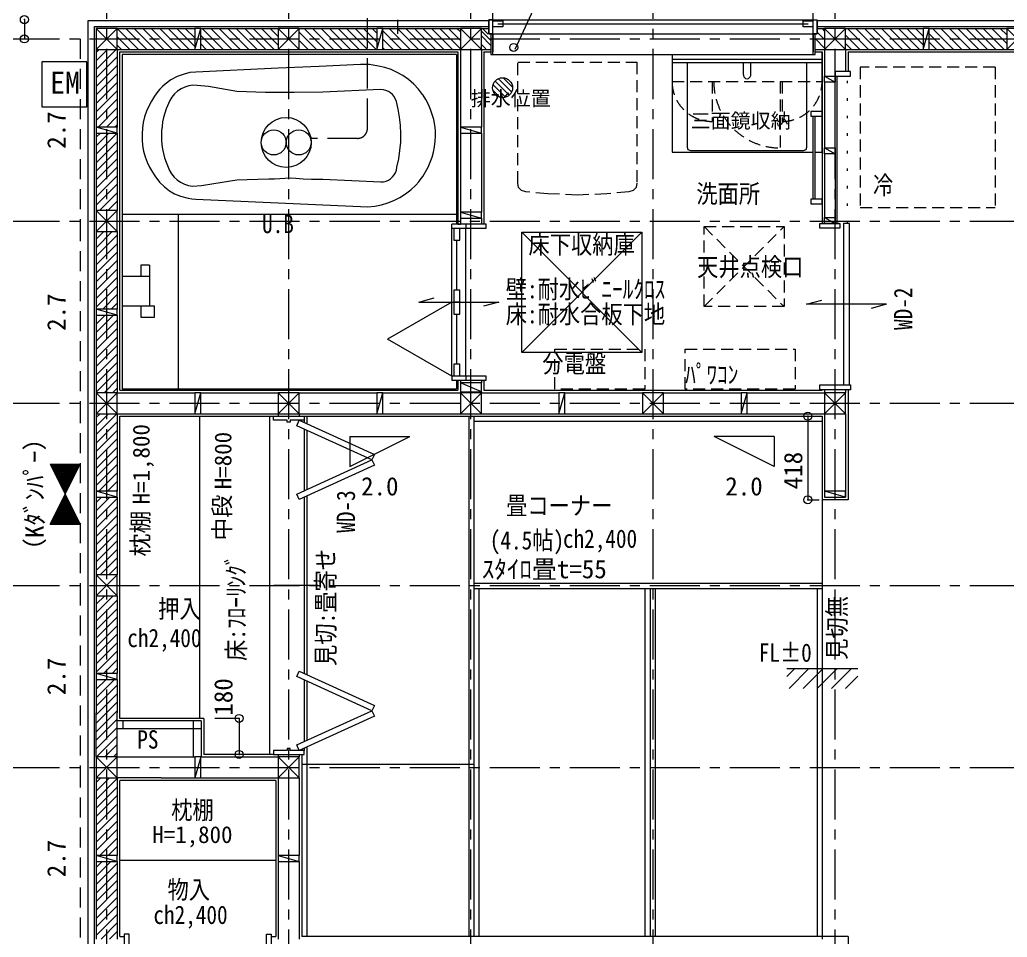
# Model space of a CAD drawing. Units: millimetres at full size, sheet at 1:50. Extents: x -16792 to 54909, y -26252 to 25759.
# Drawn here: x -5591 to -656, y -940 to 3645 of the extents above; entities that cross this region are included whole.
import ezdxf
from ezdxf.enums import TextEntityAlignment as Align

# ---------------------------------------------------------------- set-up
doc = ezdxf.new("R2010")
doc.units = ezdxf.units.MM
doc.header["$LTSCALE"] = 50
doc.header["$PDMODE"] = 32
doc.header["$PDSIZE"] = 40
for name, pattern in [('CHAIN1', [8, 5, -1, 1, -1]), ('DASHED1', [1.8, 1.2, -0.6]), ('DASHED2', [3, 2, -1]), ('DASHED3', [4, 3, -1]), ('DOTTED', [1.75, 0.25, -1.5])]:
    doc.linetypes.add(name, pattern=pattern)
for name, color, linetype, lineweight in [('3-1_通り芯・通り番号', 7, 'Continuous', 13), ('3-2_柱(黄)', 4, 'Continuous', 5), ('3-3_仕上線(黄)', 3, 'Continuous', 20), ('3-4_下地・間柱(水色)', 4, 'Continuous', 5), ('3-5_サッシ・室内建具', 7, 'Continuous', 13), ('3-6_住宅設備・造作', 4, 'Continuous', 5), ('3-7_家具点線', 4, 'DASHED1', 5), ('3-8_ハッチング', 1, 'Continuous', 9), ('3-9_建築設備', 5, 'Continuous', 13), ('3-A_文字', 7, 'Continuous', 13), ('3-F_寸法・方位', 7, 'Continuous', 13), ('C-0', 6, 'Continuous', 13)]:
    doc.layers.add(name, color=color, linetype=linetype, lineweight=lineweight)
doc.styles.add('ＭＳ ゴシック', font='')
doc.styles.get('ＭＳ ゴシック').set_extended_font_data('MS Gothic')

msp = doc.modelspace()

# ---------------------------------------------------------------- linework, layer by layer
at = {"layer": '3-1_通り芯・通り番号', "color": 1, "linetype": 'CHAIN1', "lineweight": 9}
for p, q in [((-5156.26, -5551.2), (-5156.26, 6242.32)), ((-4246.26, -5551.2), (-4246.26, 6242.32)), ((-3336.26, -5551.2), (-3336.26, 6242.32)), ((-2426.26, -5551.2), (-2426.26, 6242.32)), ((-1516.26, -5551.2), (-1516.26, 6242.32)), ((-7242.18, 3548.8), (4082.32, 3548.8)), ((-7242.18, 2638.8), (4082.32, 2638.8)), ((-7242.18, 1728.8), (4082.32, 1728.8)), ((-7242.18, 818.8), (4082.32, 818.8)), ((-7242.18, -91.2), (4082.32, -91.2))]:
    msp.add_line(p, q, dxfattribs=at)
at = {"layer": '3-2_柱(黄)'}
for p, q in [((-5208.76, 3601.3), (-5103.76, 3496.3)), ((-5103.76, 3601.3), (-5208.76, 3496.3)), ((-4298.76, 3601.3), (-4193.76, 3496.3)), ((-4193.76, 3601.3), (-4298.76, 3496.3)), ((-3388.76, 3601.3), (-3283.76, 3496.3)), ((-3283.76, 3601.3), (-3388.76, 3496.3)), ((-1568.76, 3601.3), (-1463.76, 3496.3)), ((-1463.76, 3601.3), (-1568.76, 3496.3)), ((-658.76, 3601.3), (-553.76, 3496.3)), ((-553.76, 3601.3), (-658.76, 3496.3)), ((-5208.76, 2586.3), (-5103.76, 2691.3)), ((-5208.76, 2691.3), (-5103.76, 2586.3)), ((-3283.76, 1786.3), (-3388.76, 1831.3)), ((-5208.76, 1781.3), (-5103.76, 1676.3)), ((-5103.76, 1781.3), (-5208.76, 1676.3)), ((-4298.76, 1781.3), (-4193.76, 1676.3)), ((-4193.76, 1781.3), (-4298.76, 1676.3)), ((-3388.76, 1781.3), (-3283.76, 1676.3)), ((-3283.76, 1781.3), (-3388.76, 1676.3)), ((-2478.76, 1781.3), (-2373.76, 1676.3)), ((-2373.76, 1781.3), (-2478.76, 1676.3)), ((-1568.76, 1781.3), (-1463.76, 1676.3)), ((-1463.76, 1781.3), (-1568.76, 1676.3)), ((-5208.76, 766.3), (-5103.76, 871.3)), ((-5208.76, 871.3), (-5103.76, 766.3)), ((-5208.76, -38.7), (-5103.76, -143.7)), ((-5103.76, -38.7), (-5208.76, -143.7)), ((-4298.76, -38.7), (-4193.76, -143.7)), ((-4193.76, -38.7), (-4298.76, -143.7))]:
    msp.add_line(p, q, dxfattribs=at)
at = {"layer": '3-2_柱(黄)', "color": 3, "lineweight": 20}
for points in [[(-5208.76, 3601.3), (-5208.76, 3496.3), (-5103.76, 3496.3), (-5103.76, 3601.3)], [(-4298.76, 3601.3), (-4298.76, 3496.3), (-4193.76, 3496.3), (-4193.76, 3601.3)], [(-3388.76, 3601.3), (-3388.76, 3496.3), (-3283.76, 3496.3), (-3283.76, 3601.3)], [(-1568.76, 3601.3), (-1568.76, 3496.3), (-1463.76, 3496.3), (-1463.76, 3601.3)], [(-658.76, 3601.3), (-658.76, 3496.3), (-553.76, 3496.3), (-553.76, 3601.3)], [(-5208.76, 2586.3), (-5103.76, 2586.3), (-5103.76, 2691.3), (-5208.76, 2691.3)], [(-5208.76, 1781.3), (-5208.76, 1676.3), (-5103.76, 1676.3), (-5103.76, 1781.3)], [(-4298.76, 1781.3), (-4298.76, 1676.3), (-4193.76, 1676.3), (-4193.76, 1781.3)], [(-3388.76, 1781.3), (-3388.76, 1676.3), (-3283.76, 1676.3), (-3283.76, 1781.3)], [(-2478.76, 1781.3), (-2478.76, 1676.3), (-2373.76, 1676.3), (-2373.76, 1781.3)], [(-1568.76, 1781.3), (-1568.76, 1676.3), (-1463.76, 1676.3), (-1463.76, 1781.3)], [(-5208.76, 766.3), (-5103.76, 766.3), (-5103.76, 871.3), (-5208.76, 871.3)], [(-5208.76, -38.7), (-5208.76, -143.7), (-5103.76, -143.7), (-5103.76, -38.7)], [(-4298.76, -38.7), (-4298.76, -143.7), (-4193.76, -143.7), (-4193.76, -38.7)]]:
    msp.add_lwpolyline(points, close=True, dxfattribs=at)
at = {"layer": '3-3_仕上線(黄)'}
for p, q in [((-5248.76, 3641.3), (-4246.26, 3641.3)), ((-5248.76, 2638.8), (-5248.76, 3641.3)), ((-4246.26, 3641.3), (-3246.26, 3641.3)), ((-1606.26, 3641.3), (-1516.26, 3641.3)), ((-1516.26, 3641.3), (-606.26, 3641.3)), ((-5091.26, 3483.8), (-4246.26, 3483.8)), ((-5091.26, 2638.8), (-5091.26, 3483.8)), ((-4246.26, 3483.8), (-3401.26, 3483.8)), ((-3401.26, 3483.8), (-3401.26, 2623.8)), ((-3271.26, 3483.8), (-3271.26, 2623.8)), ((-3271.26, 3483.8), (-3236.26, 3483.8)), ((-1616.26, 3483.8), (-1581.26, 3483.8)), ((-1581.26, 3483.8), (-1581.26, 2627.3)), ((-1451.26, 3483.8), (-1451.26, 3386.9)), ((-1451.26, 3483.8), (-606.26, 3483.8)), ((-5248.76, 1728.8), (-5248.76, 2638.8)), ((-5091.26, 1793.8), (-5091.26, 2638.8)), ((-3401.26, 1843.8), (-3401.26, 1793.8)), ((-3271.26, 1843.8), (-3271.26, 1793.8)), ((-5091.26, 1793.8), (-4246.26, 1793.8)), ((-4246.26, 1793.8), (-3401.26, 1793.8)), ((-1581.26, 1819.9), (-1581.26, 1819.8)), ((-1581.26, 1795.8), (-1581.26, 1793.8)), ((-1451.26, 1795.8), (-1451.26, 1728.8)), ((-5248.76, 818.8), (-5248.76, 1728.8)), ((-1451.26, 1728.8), (-1451.26, 1246.3)), ((-5091.26, 1663.8), (-4323.26, 1663.8)), ((-5091.26, 818.8), (-5091.26, 1663.8)), ((-1451.26, 1246.3), (-1581.26, 1246.3)), ((-5248.76, 181.8), (-5248.76, 818.8)), ((-5091.26, 153.8), (-5091.26, 818.8)), ((-5248.76, -91.2), (-5248.76, 181.8)), ((-4671.26, 153.8), (-5091.26, 153.8)), ((-4671.26, 153.8), (-4671.26, -26.2)), ((-4323.26, -26.2), (-4671.26, -26.2)), ((-5248.76, -1001.2), (-5248.76, -91.2)), ((-5091.26, -936.2), (-5091.26, -156.2)), ((-4311.26, -156.2), (-4311.26, -936.2)), ((-5091.26, -936.2), (-5068.26, -936.2)), ((-4334.26, -936.2), (-4311.26, -936.2)), ((-3336.26, -936.2), (-4181.26, -936.2)), ((-2426.26, -936.2), (-3336.26, -936.2)), ((-1451.26, -936.2), (-2426.26, -936.2)), ((-1451.26, -936.2), (-1451.26, -1066.2))]:
    msp.add_line(p, q, dxfattribs=at)
for points in [[(-3271.26, 1793.8), (-2426.26, 1793.8), (-1581.26, 1793.8)], [(-4169.26, 1663.8), (-1581.26, 1663.8), (-1581.26, 1246.3)], [(-4181.26, -26.2), (-4181.26, -91.2), (-4181.26, -936.2)], [(-4311.26, -156.2), (-4883.26, -156.2), (-5091.26, -156.2)]]:
    msp.add_lwpolyline(points, dxfattribs=at)
at = {"layer": '3-4_下地・間柱(水色)'}
for p, q in [((-5217.76, 2638.8), (-5217.76, 3610.3)), ((-5217.76, 3610.3), (-4246.26, 3610.3)), ((-4246.26, 3610.3), (-3246.26, 3610.3)), ((-1606.26, 3610.3), (-1516.26, 3610.3)), ((-1516.26, 3610.3), (-606.26, 3610.3)), ((-5103.76, 3601.3), (-4716.26, 3601.3)), ((-4716.26, 3496.3), (-4686.26, 3601.3)), ((-4686.26, 3601.3), (-4716.26, 3601.3)), ((-4716.26, 3601.3), (-4716.26, 3496.3)), ((-4686.26, 3496.3), (-4686.26, 3601.3)), ((-4686.26, 3601.3), (-4298.76, 3601.3)), ((-4193.76, 3601.3), (-3806.26, 3601.3)), ((-3806.26, 3496.3), (-3776.26, 3601.3)), ((-3776.26, 3601.3), (-3806.26, 3601.3)), ((-3806.26, 3601.3), (-3806.26, 3496.3)), ((-3776.26, 3601.3), (-3388.76, 3601.3)), ((-3776.26, 3496.3), (-3776.26, 3601.3)), ((-3283.76, 3601.3), (-3246.26, 3601.3)), ((-1606.26, 3601.3), (-1568.76, 3601.3)), ((-1463.76, 3601.3), (-1076.26, 3601.3)), ((-1076.26, 3496.3), (-1046.26, 3601.3)), ((-1046.26, 3601.3), (-1076.26, 3601.3)), ((-1076.26, 3601.3), (-1076.26, 3496.3)), ((-1046.26, 3496.3), (-1046.26, 3601.3)), ((-1046.26, 3601.3), (-658.76, 3601.3)), ((-5103.76, 3496.3), (-5103.76, 3108.8)), ((-5103.76, 3496.3), (-4716.26, 3496.3)), ((-4716.26, 3496.3), (-4686.26, 3496.3)), ((-4686.26, 3496.3), (-4298.76, 3496.3)), ((-4193.76, 3496.3), (-3806.26, 3496.3)), ((-3806.26, 3496.3), (-3776.26, 3496.3)), ((-3776.26, 3496.3), (-3388.76, 3496.3)), ((-3388.76, 3496.3), (-3388.76, 3108.8)), ((-3283.76, 3496.3), (-3261.26, 3496.3)), ((-3283.76, 3496.3), (-3283.76, 3108.8)), ((-1591.26, 3496.3), (-1568.76, 3496.3)), ((-1568.76, 3496.3), (-1568.76, 3362.8)), ((-1463.76, 3496.3), (-1076.26, 3496.3)), ((-1463.76, 3496.3), (-1463.76, 3386.9)), ((-1076.26, 3496.3), (-1046.26, 3496.3)), ((-1046.26, 3496.3), (-658.76, 3496.3)), ((-3162.71, 3257.38), (-3225.61, 3320.28)), ((-3144.72, 3267.68), (-3215.32, 3338.27)), ((-3132.67, 3283.91), (-3199.09, 3350.33)), ((-3128.08, 3307.6), (-3175.39, 3354.92)), ((-1568.76, 3332.8), (-1568.76, 3005.55)), ((-3190.08, 3256.46), (-3226.53, 3292.92)), ((-5103.76, 3078.8), (-5208.76, 3108.8)), ((-5103.76, 3108.8), (-5208.76, 3108.8)), ((-5208.76, 3078.8), (-5208.76, 2691.3)), ((-5208.76, 3078.8), (-5103.76, 3078.8)), ((-5103.76, 3078.8), (-5103.76, 3108.8)), ((-5103.76, 3078.8), (-5103.76, 2691.3)), ((-3388.76, 3108.8), (-3283.76, 3078.8)), ((-3388.76, 3108.8), (-3388.76, 3078.8)), ((-3283.76, 3108.8), (-3388.76, 3108.8)), ((-3388.76, 3078.8), (-3283.76, 3078.8)), ((-3388.76, 3078.8), (-3388.76, 2683.8)), ((-3283.76, 3078.8), (-3283.76, 3108.8)), ((-3283.76, 3078.8), (-3283.76, 2683.8)), ((-1568.76, 2975.55), (-1568.76, 2657.3)), ((-3388.76, 2683.8), (-3283.76, 2653.8)), ((-3388.76, 2683.8), (-3388.76, 2653.8)), ((-3283.76, 2683.8), (-3388.76, 2683.8)), ((-3283.76, 2653.8), (-3283.76, 2683.8)), ((-5217.76, 1728.8), (-5217.76, 2638.8)), ((-3388.76, 2653.8), (-3283.76, 2653.8)), ((-3388.76, 2653.8), (-3388.76, 2623.8)), ((-3283.76, 2653.8), (-3283.76, 2623.8)), ((-5208.76, 2586.3), (-5208.76, 2198.8)), ((-5103.76, 2586.3), (-5103.76, 2198.8)), ((-5103.76, 2168.8), (-5208.76, 2198.8)), ((-5208.76, 2198.8), (-5208.76, 2168.8)), ((-5103.76, 2198.8), (-5208.76, 2198.8)), ((-5103.76, 2168.8), (-5103.76, 2198.8)), ((-5208.76, 2168.8), (-5103.76, 2168.8)), ((-5208.76, 2168.8), (-5208.76, 1781.3)), ((-5103.76, 2168.8), (-5103.76, 1781.3)), ((-3388.76, 1843.8), (-3388.76, 1831.3)), ((-3388.76, 1831.3), (-3388.76, 1786.3)), ((-3283.76, 1831.3), (-3388.76, 1831.3)), ((-3283.76, 1843.8), (-3283.76, 1831.3)), ((-3283.76, 1786.3), (-3283.76, 1831.3)), ((-5103.76, 1781.3), (-4716.26, 1781.3)), ((-4716.26, 1676.3), (-4686.26, 1781.3)), ((-4686.26, 1781.3), (-4716.26, 1781.3)), ((-4716.26, 1781.3), (-4716.26, 1676.3)), ((-4686.26, 1676.3), (-4686.26, 1781.3)), ((-4686.26, 1781.3), (-4298.76, 1781.3)), ((-4193.76, 1781.3), (-3806.26, 1781.3)), ((-3806.26, 1676.3), (-3776.26, 1781.3)), ((-3776.26, 1781.3), (-3806.26, 1781.3)), ((-3806.26, 1781.3), (-3806.26, 1676.3)), ((-3776.26, 1676.3), (-3776.26, 1781.3)), ((-3776.26, 1781.3), (-3388.76, 1781.3)), ((-3388.76, 1786.3), (-3283.76, 1786.3)), ((-3388.76, 1786.3), (-3388.76, 1781.3)), ((-3283.76, 1786.3), (-3283.76, 1781.3)), ((-3283.76, 1781.3), (-2896.26, 1781.3)), ((-2896.26, 1676.3), (-2866.26, 1781.3)), ((-2866.26, 1781.3), (-2896.26, 1781.3)), ((-2896.26, 1781.3), (-2896.26, 1676.3)), ((-2866.26, 1676.3), (-2866.26, 1781.3)), ((-2866.26, 1781.3), (-2478.76, 1781.3)), ((-2373.76, 1781.3), (-1986.26, 1781.3)), ((-1986.26, 1676.3), (-1956.26, 1781.3)), ((-1956.26, 1781.3), (-1986.26, 1781.3)), ((-1986.26, 1781.3), (-1986.26, 1676.3)), ((-1956.26, 1781.3), (-1568.76, 1781.3)), ((-1956.26, 1676.3), (-1956.26, 1781.3)), ((-1568.76, 1819.9), (-1568.76, 1819.8)), ((-1568.76, 1795.8), (-1568.76, 1781.3)), ((-1463.76, 1795.8), (-1463.76, 1781.3)), ((-5217.76, 818.8), (-5217.76, 1728.8)), ((-5208.76, 1676.3), (-5208.76, 1288.8)), ((-5103.76, 1676.3), (-5103.76, 1288.8)), ((-5103.76, 1676.3), (-4716.26, 1676.3)), ((-4716.26, 1676.3), (-4686.26, 1676.3)), ((-4691.26, 153.8), (-4691.26, 1663.8)), ((-4686.26, 1676.3), (-4298.76, 1676.3)), ((-4341.26, -26.2), (-4341.26, 1663.8)), ((-4298.76, 1676.3), (-4298.76, 1663.8)), ((-4298.76, 1643.8), (-4298.76, 1643.7)), ((-4193.76, 1676.3), (-4193.76, 1663.8)), ((-4193.76, 1676.3), (-3806.26, 1676.3)), ((-4169.26, 1643.8), (-4169.26, 1632.66)), ((-3806.26, 1676.3), (-3776.26, 1676.3)), ((-3776.26, 1676.3), (-3388.76, 1676.3)), ((-3321.26, 1663.8), (-3321.26, -936.2)), ((-3283.76, 1676.3), (-2896.26, 1676.3)), ((-2896.26, 1676.3), (-2866.26, 1676.3)), ((-2866.26, 1676.3), (-2478.76, 1676.3)), ((-2373.76, 1676.3), (-1986.26, 1676.3)), ((-1986.26, 1676.3), (-1956.26, 1676.3)), ((-1956.26, 1676.3), (-1568.76, 1676.3)), ((-1568.76, 1676.3), (-1568.76, 1258.8)), ((-1463.76, 1676.3), (-1463.76, 1258.8)), ((-4169.26, 1599.7), (-4169.26, 1291.73)), ((-5103.76, 1258.8), (-5208.76, 1288.8)), ((-5208.76, 1288.8), (-5208.76, 1258.8)), ((-5103.76, 1288.8), (-5208.76, 1288.8)), ((-5103.76, 1258.8), (-5103.76, 1288.8)), ((-1463.76, 1288.8), (-1568.76, 1288.8)), ((-1463.76, 1258.8), (-1463.76, 1288.8)), ((-5208.76, 1258.8), (-5208.76, 871.3)), ((-5208.76, 1258.8), (-5103.76, 1258.8)), ((-5103.76, 1258.8), (-5103.76, 871.3)), ((-4169.26, 1258.78), (-4169.26, 378.83)), ((-1581.26, 1246.3), (-1581.26, -948.7)), ((-1568.76, 1258.8), (-1463.76, 1258.8)), ((-5217.76, 181.8), (-5217.76, 818.8)), ((-3321.26, 803.8), (-1581.26, 803.8)), ((-2441.26, 803.8), (-2441.26, -936.2)), ((-5208.76, 766.3), (-5208.76, 378.8)), ((-5103.76, 766.3), (-5103.76, 378.8)), ((-5103.76, 348.8), (-5208.76, 378.8)), ((-5208.76, 378.8), (-5208.76, 348.8)), ((-5103.76, 378.8), (-5208.76, 378.8)), ((-5208.76, 348.8), (-5103.76, 348.8)), ((-5208.76, 348.8), (-5208.76, 181.8)), ((-5103.76, 348.8), (-5103.76, 378.8)), ((-5103.76, 348.8), (-5103.76, 199.8)), ((-4169.26, 345.87), (-4169.26, 37.9)), ((-5217.76, -91.2), (-5217.76, 181.8)), ((-5208.76, -38.7), (-5208.76, 181.8)), ((-5103.76, -38.7), (-5103.76, 163.8)), ((-4683.76, 141.75), (-5103.76, 141.75)), ((-4683.76, 101.75), (-5103.76, 101.75)), ((-5073.76, 101.75), (-5073.76, 141.75)), ((-4723.76, 141.75), (-4723.76, -38.7)), ((-4683.76, 141.75), (-4683.76, -38.7)), ((-4169.26, 4.94), (-4169.26, -6.2)), ((-5103.76, -38.7), (-4716.26, -38.7)), ((-4686.26, -38.7), (-4716.26, -143.7)), ((-4716.26, -38.7), (-4716.26, -143.7)), ((-4686.26, -38.7), (-4716.26, -38.7)), ((-4298.76, -26.2), (-4298.76, -38.7)), ((-4193.76, -26.2), (-4193.76, -38.7)), ((-5217.76, -1001.2), (-5217.76, -91.2)), ((-3321.26, -76.2), (-4181.26, -76.2)), ((-5208.76, -143.7), (-5208.76, -531.2)), ((-4883.26, -143.7), (-5103.76, -143.7)), ((-5103.76, -143.7), (-5103.76, -531.2)), ((-4883.26, -143.7), (-4716.26, -143.7)), ((-4716.26, -143.7), (-4686.26, -143.7)), ((-4686.26, -143.7), (-4298.76, -143.7)), ((-4298.76, -143.7), (-4298.76, -531.2)), ((-4193.76, -143.7), (-4193.76, -531.2)), ((-5103.76, -561.2), (-5208.76, -531.2)), ((-5208.76, -531.2), (-5208.76, -561.2)), ((-5103.76, -531.2), (-5208.76, -531.2)), ((-5103.76, -561.2), (-5103.76, -531.2)), ((-4298.76, -531.2), (-4193.76, -561.2)), ((-4298.76, -531.2), (-4298.76, -561.2)), ((-4193.76, -531.2), (-4298.76, -531.2)), ((-4193.76, -561.2), (-4193.76, -531.2)), ((-5208.76, -561.2), (-5103.76, -561.2)), ((-5208.76, -561.2), (-5208.76, -948.7)), ((-5103.76, -561.2), (-5103.76, -948.7)), ((-4311.26, -556.2), (-5091.26, -556.2)), ((-4298.76, -561.2), (-4193.76, -561.2)), ((-4298.76, -561.2), (-4298.76, -948.7)), ((-4193.76, -561.2), (-4193.76, -948.7))]:
    msp.add_line(p, q, dxfattribs=at)
at = {"layer": '3-4_下地・間柱(水色)', "color": 1, "lineweight": 9}
for p, q in [((-4156.26, 1663.8), (-4156.26, 1626.75)), ((-3346.26, 1663.8), (-3346.26, -936.2)), ((-3321.26, 1638.8), (-1581.26, 1638.8)), ((-4156.26, 1593.79), (-4156.26, 1297.65)), ((-4156.26, 1264.69), (-4156.26, 372.91)), ((-3321.26, 828.8), (-1581.26, 828.8)), ((-3296.26, 803.8), (-3296.26, -936.2)), ((-2466.26, 803.8), (-2466.26, -936.2)), ((-2416.26, 803.8), (-2416.26, -936.2)), ((-1606.26, 803.8), (-1606.26, -936.2)), ((-4156.26, 339.96), (-4156.26, 43.81)), ((-4156.26, 10.86), (-4156.26, -936.2))]:
    msp.add_line(p, q, dxfattribs=at)
at = {"layer": '3-4_下地・間柱(水色)'}
for points in [[(-5208.76, 3496.3), (-5208.76, 3108.8), (-5208.76, 3078.8)], [(-1463.76, 1258.8), (-1568.76, 1288.8), (-1568.76, 1258.8)], [(-4686.26, -143.7), (-4686.26, -38.7), (-4298.76, -38.7)]]:
    msp.add_lwpolyline(points, dxfattribs=at)
msp.add_circle((-3178.01, 3304.98), 50, dxfattribs=at)
at = {"layer": '3-5_サッシ・室内建具', "linetype": 'DASHED1'}
msp.add_line((-1626.26, 3639.3), (-1626.26, 3894.3), dxfattribs=at)
at = {"layer": '3-5_サッシ・室内建具'}
for p, q in [((-3226.26, 3644.3), (-3246.26, 3644.3)), ((-3246.26, 3574.3), (-3246.26, 3644.3)), ((-3246.26, 3644.3), (-1626.26, 3644.3)), ((-3246.26, 3641.3), (-3246.26, 3632.3)), ((-3226.26, 3471.8), (-3226.26, 3644.3)), ((-3201.26, 3624.3), (-1651.26, 3624.3)), ((-1676.26, 3639.3), (-1626.26, 3639.3)), ((-1626.26, 3644.3), (-1606.26, 3644.3)), ((-1626.26, 3471.8), (-1626.26, 3644.3)), ((-1606.26, 3574.3), (-1606.26, 3644.3)), ((-1606.26, 3641.3), (-1606.26, 3632.3)), ((-1606.26, 3641.3), (-1606.26, 3574.3)), ((-3226.26, 3574.3), (-3246.26, 3574.3)), ((-3246.26, 3574.3), (-1626.26, 3574.3)), ((-1626.26, 3574.3), (-1606.26, 3574.3)), ((-1606.26, 3574.3), (-1626.26, 3574.3)), ((-1626.26, 3574.3), (-1626.26, 3483.8)), ((-3236.26, 3471.8), (-1616.26, 3471.8)), ((-1568.76, 3332.8), (-1568.76, 3362.8)), ((-1568.76, 3362.8), (-1495.26, 3362.8)), ((-1568.76, 3362.8), (-1515.26, 3332.8)), ((-1515.26, 3386.8), (-1515.26, 3362.8)), ((-1439.26, 3386.8), (-1515.26, 3386.8)), ((-1515.26, 3362.8), (-1515.26, 3332.8)), ((-1505.26, 2627.3), (-1505.26, 3362.8)), ((-1495.26, 3362.8), (-1439.26, 3362.8)), ((-1439.26, 3362.8), (-1439.26, 3386.8)), ((-1515.26, 3332.8), (-1568.76, 3332.8)), ((-1515.26, 3005.55), (-1515.26, 3326.07)), ((-1568.76, 2975.55), (-1568.76, 3005.55)), ((-1568.76, 3005.55), (-1515.26, 2975.55)), ((-1515.26, 2975.55), (-1515.26, 2657.3)), ((-3259.26, 2623.8), (-3431.76, 2623.8)), ((-3431.76, 2603.8), (-3431.76, 2623.8)), ((-3401.26, 2623.8), (-3388.76, 2623.8)), ((-3361.76, 2623.8), (-3361.76, 2603.8)), ((-3259.26, 2603.8), (-3259.26, 2623.8)), ((-1593.26, 2603.3), (-1593.26, 2627.3)), ((-1593.26, 2627.3), (-1492.12, 2627.3)), ((-1568.76, 2657.3), (-1515.26, 2627.3)), ((-1492.12, 2627.3), (-1492.12, 2603.3)), ((-1444.26, 2627.3), (-1474.26, 2627.3)), ((-1474.26, 2627.3), (-1474.26, 1819.8)), ((-1444.26, 1819.8), (-1444.26, 2627.3)), ((-3431.76, 1863.8), (-3431.76, 2603.8)), ((-3431.76, 2603.8), (-3259.26, 2603.8)), ((-3421.76, 2603.8), (-3421.76, 2543.8)), ((-3391.76, 2543.8), (-3391.76, 2603.8)), ((-3361.76, 1863.8), (-3361.76, 2603.8)), ((-1492.12, 2603.3), (-1593.26, 2603.3)), ((-3421.76, 2543.8), (-3391.76, 2543.8)), ((-3406.76, 2293.8), (-3406.76, 2543.8)), ((-3421.76, 2293.8), (-3421.76, 2173.8)), ((-3391.76, 2293.8), (-3421.76, 2293.8)), ((-3391.76, 2173.8), (-3391.76, 2293.8)), ((-3431.86, 2233.8), (-3752.29, 2048.8)), ((-3596.76, 2233.8), (-3519.48, 2254.51)), ((-3596.76, 2233.8), (-3196.76, 2233.8)), ((-3391.76, 2233.8), (-3421.76, 2233.8)), ((-3196.76, 2233.8), (-3274.03, 2213.1)), ((-1659.26, 2223.55), (-1581.98, 2244.26)), ((-1259.26, 2223.55), (-1659.26, 2223.55)), ((-1259.26, 2223.55), (-1336.53, 2202.85)), ((-3421.76, 2173.8), (-3391.76, 2173.8)), ((-3406.76, 1923.8), (-3406.76, 2173.8)), ((-3431.86, 1863.8), (-3752.29, 2048.8)), ((-3391.76, 1863.8), (-3391.76, 1923.8)), ((-3259.26, 1863.8), (-3431.76, 1863.8)), ((-3431.76, 1863.8), (-3431.76, 1843.8)), ((-3401.26, 1843.8), (-3388.76, 1843.8)), ((-3361.76, 1863.8), (-3361.76, 1843.8)), ((-1593.26, 1795.8), (-1593.26, 1819.8)), ((-1439.26, 1795.8), (-1593.26, 1795.8)), ((-4323.26, 1643.8), (-4323.26, 1663.8)), ((-4323.26, 1663.8), (-4169.26, 1663.8)), ((-4253.76, 1643.8), (-4323.26, 1643.8)), ((-4253.76, 1633.8), (-4253.76, 1643.8)), ((-4169.26, 1643.8), (-4238.76, 1643.8)), ((-4169.26, 1663.8), (-4169.26, 1643.8)), ((-4101.26, 818.8), (-4321.26, 818.8)), ((-4238.76, -6.2), (-4238.76, 3.8)), ((-4253.76, -6.2), (-4323.26, -6.2)), ((-4323.26, -6.2), (-4323.26, -26.2)), ((-4169.26, -6.2), (-4238.76, -6.2)), ((-5044.26, -924.2), (-5068.26, -924.2)), ((-5044.26, -993.7), (-5044.26, -924.2)), ((-4358.26, -924.2), (-4334.26, -924.2)), ((-4358.26, -993.7), (-4358.26, -924.2)), ((-4334.26, -924.2), (-4334.26, -1078.2))]:
    msp.add_line(p, q, dxfattribs=at)
at = {"layer": '3-5_サッシ・室内建具', "linetype": 'DOTTED'}
msp.add_line((-1454.26, 2627.3), (-1454.26, 3362.8), dxfattribs=at)
at = {"layer": '3-5_サッシ・室内建具', "linetype": 'DASHED1'}
msp.add_lwpolyline([(-3226.26, 3644.3), (-3226.26, 3894.3), (-1626.26, 3894.3)], dxfattribs=at)
at = {"layer": '3-5_サッシ・室内建具'}
for points in [[(-3115.02, 3497.55), (-3001.03, 3742.8), (-2581.39, 3742.8)], [(-3246.26, 3641.3), (-3246.26, 3574.3), (-3226.26, 3574.3), (-3226.26, 3483.8)], [(-3226.26, 3639.3), (-3176.26, 3639.3), (-3176.26, 3609.3), (-3226.26, 3609.3)], [(-1626.26, 3609.3), (-1676.26, 3609.3), (-1676.26, 3639.3)], [(-3236.26, 3574.3), (-3236.26, 3471.8), (-3226.26, 3471.8)], [(-1626.26, 3471.8), (-1616.26, 3471.8), (-1616.26, 3574.3)], [(-1568.76, 3005.55), (-1515.26, 3005.55), (-1515.26, 2975.55), (-1568.76, 2975.55)], [(-1495.26, 2627.3), (-1568.76, 2627.3), (-1568.76, 2657.3)], [(-1568.76, 2657.3), (-1515.26, 2657.3), (-1515.26, 2627.3)], [(-3391.76, 1923.8), (-3421.76, 1923.8), (-3421.76, 1863.8)], [(-3431.76, 1843.8), (-3259.26, 1843.8), (-3259.26, 1863.8)], [(-1593.26, 1819.8), (-1439.26, 1819.8), (-1439.26, 1795.8)], [(-4238.76, 1643.8), (-4238.76, 1633.8), (-4253.76, 1633.8)], [(-4238.76, 3.8), (-4253.76, 3.8), (-4253.76, -6.2)], [(-4323.26, -26.2), (-4169.26, -26.2), (-4169.26, -6.2)], [(-5068.26, -924.2), (-5068.26, -1078.2), (-5044.26, -1078.2)]]:
    msp.add_lwpolyline(points, dxfattribs=at)
for points in [[(-4193.76, 1247.63), (-4206.18, 1274.94), (-3830.69, 1445.72), (-4206.18, 1616.49), (-4193.76, 1643.8), (-3818.27, 1473.03), (-3830.69, 1445.72), (-3818.27, 1418.41)], [(-4193.76, -6.2), (-4206.18, 21.11), (-3830.69, 191.89), (-4206.18, 362.66), (-4193.76, 389.97), (-3818.27, 219.19), (-3830.69, 191.89), (-3818.27, 164.58)]]:
    msp.add_lwpolyline(points, close=True, dxfattribs=at)
msp.add_circle((-3122.05, 3506.34), 20.02, dxfattribs=at)
at = {"layer": '3-6_住宅設備・造作'}
for p, q in [((-3408.76, 3471.3), (-5078.76, 3471.3)), ((-3408.76, 3471.3), (-3408.76, 2623.8)), ((-2331.26, 3471.8), (-2331.26, 2983.8)), ((-1581.26, 2983.8), (-1581.26, 3483.8)), ((-2331.26, 3448.47), (-1581.26, 3448.47)), ((-2331.26, 3431.31), (-1581.26, 3431.31)), ((-2331.26, 2983.8), (-1627.71, 2983.8)), ((-1617.71, 2983.8), (-1581.26, 2983.8)), ((-3408.76, 2671.3), (-5078.76, 2671.3)), ((-4798.76, 2671.3), (-4798.76, 1801.3)), ((-3082.09, 1982.97), (-2482.09, 2582.97)), ((-3082.09, 2582.97), (-2482.09, 2582.97)), ((-4985.76, 2418.3), (-4985.76, 2362.3)), ((-4942.76, 2418.3), (-4985.76, 2418.3)), ((-4942.76, 2418.3), (-4942.76, 2215.3)), ((-4942.76, 2362.3), (-5078.76, 2362.3)), ((-5078.76, 2215.3), (-4916.76, 2215.3)), ((-4985.76, 2215.3), (-4985.76, 2159.3)), ((-3408.76, 1843.8), (-3408.76, 1801.3))]:
    msp.add_line(p, q, dxfattribs=at)
at = {"layer": '3-6_住宅設備・造作', "linetype": 'DASHED1'}
for p, q in [((-2506.86, 3433.3), (-2506.86, 2828.3)), ((-2331.26, 3336.8), (-1581.26, 3336.8)), ((-2131.26, 3336.8), (-2131.26, 3136.8)), ((-1790.02, 3336.8), (-1790.02, 3004.16)), ((-1781.26, 3336.8), (-1781.26, 3136.8)), ((-3097.86, 2806.3), (-3101.86, 2828.3)), ((-2506.86, 2828.3), (-2510.86, 2806.3)), ((-3083.86, 2792.3), (-3097.86, 2806.3)), ((-3061.86, 2785.3), (-3083.86, 2792.3)), ((-2951.86, 2775.3), (-3061.86, 2785.3)), ((-2803.86, 2768.3), (-2951.86, 2775.3)), ((-2656.86, 2775.3), (-2803.86, 2768.3)), ((-2546.86, 2785.3), (-2656.86, 2775.3)), ((-2524.86, 2792.3), (-2546.86, 2785.3)), ((-2510.86, 2806.3), (-2524.86, 2792.3)), ((-2171.26, 2611.3), (-1771.26, 2211.3)), ((-2171.26, 2211.3), (-1771.26, 2611.3))]:
    msp.add_line(p, q, dxfattribs=at)
at = {"layer": '3-6_住宅設備・造作'}
for points in [[(-5078.76, 3471.3), (-5078.76, 1801.3), (-3408.76, 1801.3)], [(-3521.64, 3145.59), (-3529.64, 3171.59), (-3537.64, 3196.59), (-3548.64, 3221.59), (-3561.64, 3245.59), (-3575.64, 3268.59), (-3577.64, 3271.59), (-3598.64, 3298.59), (-3621.64, 3323.59), (-3647.64, 3345.59), (-3675.64, 3365.59), (-3704.64, 3381.59), (-3734.64, 3395.59), (-3766.64, 3405.59), (-3798.64, 3413.59), (-3842.64, 3420.59), (-3888.64, 3421.59), (-4094.64, 3411.59), (-4299.64, 3402.59), (-4711.64, 3383.59), (-4740.64, 3380.59), (-4769.64, 3373.59), (-4803.64, 3361.59), (-4835.64, 3344.59), (-4864.64, 3323.59), (-4877.64, 3311.59), (-4890.64, 3298.59), (-4900.64, 3285.59), (-4917.64, 3263.59), (-4932.64, 3238.59), (-4945.64, 3213.59), (-4957.64, 3187.59), (-4966.64, 3159.59), (-4973.64, 3131.59), (-4977.64, 3103.59), (-4979.64, 3074.59)], [(-2255.1, 3431.31), (-2255.1, 3008.76), (-2251.75, 2996.09), (-2238.79, 2991.02), (-1673.73, 2991.02), (-1660.76, 2996.09), (-1657.42, 3008.76), (-1657.42, 3431.31)], [(-1975.39, 3431.31), (-1975.39, 3375.35), (-1974.42, 3365.44), (-1971.74, 3359.42), (-1969, 3355.55), (-1963.37, 3351.43), (-1956.26, 3349.95), (-1949.15, 3351.43), (-1943.52, 3355.55), (-1940.77, 3359.42), (-1938.1, 3365.44), (-1937.13, 3375.35), (-1937.13, 3431.31)], [(-4505.64, 3286.59), (-4647.64, 3311.59), (-4704.64, 3316.59), (-4725.64, 3317.59), (-4746.64, 3314.59), (-4765.64, 3308.59), (-4784.64, 3299.59), (-4801.64, 3288.59), (-4817.64, 3274.59), (-4830.64, 3258.59), (-4840.64, 3240.59), (-4858.64, 3199.59), (-4865.64, 3177.59), (-4871.64, 3156.59), (-4876.64, 3134.59), (-4879.64, 3111.59), (-4881.64, 3089.59), (-4882.64, 3066.59), (-4882.64, 3043.59), (-4880.64, 3021.59), (-4877.64, 2998.59), (-4872.64, 2976.59), (-4866.64, 2954.59), (-4859.64, 2933.59), (-4842.64, 2891.59), (-4831.64, 2874.59), (-4818.64, 2858.59), (-4803.64, 2844.59), (-4786.64, 2832.59), (-4767.64, 2823.59), (-4747.47, 2816.15), (-4728.04, 2813.9), (-4681.84, 2816.15), (-4620.43, 2826.01), (-4505.64, 2844.59)], [(-3737.64, 3279.59), (-3748.64, 3286.59), (-3760.64, 3291.59), (-3773.64, 3294.59), (-3787.64, 3295.59), (-4075.64, 3283.59), (-4218.64, 3280.59), (-4362.64, 3281.59), (-4505.64, 3286.59)], [(-4505.64, 2844.59), (-4454.64, 2846.59), (-4400.64, 2848.59), (-4345.64, 2849.59), (-4317.64, 2850.59), (-4290.64, 2851.59), (-4266.64, 2853.59), (-4238.64, 2854.59), (-4211.64, 2853.59), (-4174.64, 2850.59), (-4132.64, 2848.59), (-4075.64, 2847.59), (-3786.64, 2835.59), (-3772.64, 2834.59), (-3759.64, 2837.59), (-3747.64, 2842.59), (-3737.64, 2850.59), (-3727.64, 2859.59), (-3719.64, 2869.59), (-3712.64, 2880.59), (-3707.64, 2892.59), (-3705.64, 2908.59), (-3696.64, 2949.59), (-3690.64, 2991.59), (-3686.64, 3033.59), (-3686.64, 3075.59), (-3688.64, 3117.59), (-3692.64, 3158.59), (-3699.64, 3197.59), (-3708.64, 3236.59), (-3719.64, 3261.59), (-3727.64, 3271.59), (-3737.64, 3279.59)], [(-4979.64, 3074.59), (-4979.64, 3045.59), (-4976.64, 3016.59), (-4971.64, 2988.59), (-4963.64, 2960.59), (-4953.64, 2933.59), (-4941.64, 2907.59), (-4927.64, 2882.59), (-4915.64, 2865.59), (-4891.64, 2833.59), (-4867.64, 2809.59), (-4842.64, 2790.59), (-4816.64, 2775.59), (-4787.64, 2763.59), (-4749.64, 2752.59), (-4730.64, 2749.59), (-4710.64, 2747.59), (-3851.64, 2709.59), (-3815.64, 2713.59), (-3783.64, 2720.59), (-3751.64, 2729.59), (-3721.64, 2741.59), (-3691.64, 2756.59), (-3662.64, 2774.59), (-3636.64, 2794.59), (-3611.64, 2818.59), (-3596.64, 2835.59), (-3589.64, 2844.59), (-3576.64, 2861.59), (-3562.64, 2884.59), (-3550.64, 2907.59), (-3539.64, 2932.59), (-3529.64, 2957.59), (-3522.64, 2983.59), (-3517.64, 3010.59), (-3514.64, 3037.59), (-3512.64, 3064.59), (-3513.64, 3091.59), (-3516.64, 3118.59), (-3521.64, 3145.59)], [(-2482.09, 2582.97), (-2482.09, 1982.97), (-3082.09, 1982.97), (-3082.09, 2582.97), (-2482.09, 1982.97)], [(-4985.76, 2159.3), (-4916.76, 2159.3), (-4916.76, 2215.3)]]:
    msp.add_lwpolyline(points, dxfattribs=at)
at = {"layer": '3-6_住宅設備・造作', "linetype": 'DASHED1'}
msp.add_lwpolyline([(-3101.86, 2828.3), (-3101.86, 3433.3), (-2506.86, 3433.3)], dxfattribs=at)
msp.add_lwpolyline([(-2171.26, 2611.3), (-1771.26, 2611.3), (-1771.26, 2211.3), (-2171.26, 2211.3)], close=True, dxfattribs=at)
for centre, radius, start, end in [((-2131.26, 3336.8), 200, 182.33514, 270), ((-1790.02, 3336.8), 332.64, 180, 270), ((-1781.26, 3336.8), 200, 270, 357.66486)]:
    msp.add_arc(centre, radius, start, end, dxfattribs=at)
at = {"layer": '3-7_家具点線'}
for p in [(-716.71, 3407.15), (-1391.71, 2707.15)]:
    msp.add_line(p, (-716.71, 2707.15), dxfattribs=at)
msp.add_lwpolyline([(-716.71, 3407.15), (-1391.71, 3407.15), (-1391.71, 2707.15)], dxfattribs=at)
at = {"layer": '3-8_ハッチング'}
for p, q in [((-5103.76, 3559.48), (-5040.58, 3496.3)), ((-5103.16, 3601.3), (-4998.16, 3496.3)), ((-5060.73, 3601.3), (-4955.73, 3496.3)), ((-5018.3, 3601.3), (-4913.3, 3496.3)), ((-4975.88, 3601.3), (-4870.88, 3496.3)), ((-4933.45, 3601.3), (-4828.45, 3496.3)), ((-4891.02, 3601.3), (-4786.02, 3496.3)), ((-4848.6, 3601.3), (-4743.6, 3496.3)), ((-4806.17, 3601.3), (-4716.26, 3511.39)), ((-4763.74, 3601.3), (-4716.26, 3553.82)), ((-4721.32, 3601.3), (-4716.26, 3596.24)), ((-4686.26, 3566.24), (-4616.32, 3496.3)), ((-4678.89, 3601.3), (-4573.89, 3496.3)), ((-4636.47, 3601.3), (-4531.47, 3496.3)), ((-4594.04, 3601.3), (-4489.04, 3496.3)), ((-4551.61, 3601.3), (-4446.61, 3496.3)), ((-4509.19, 3601.3), (-4404.19, 3496.3)), ((-4466.76, 3601.3), (-4361.76, 3496.3)), ((-4424.33, 3601.3), (-4319.33, 3496.3)), ((-4381.91, 3601.3), (-4298.76, 3518.15)), ((-4339.48, 3601.3), (-4298.76, 3560.58)), ((-4193.76, 3582.86), (-4107.2, 3496.3)), ((-4169.77, 3601.3), (-4064.77, 3496.3)), ((-4127.35, 3601.3), (-4022.35, 3496.3)), ((-4084.92, 3601.3), (-3979.92, 3496.3)), ((-4042.5, 3601.3), (-3937.5, 3496.3)), ((-4000.07, 3601.3), (-3895.07, 3496.3)), ((-3957.64, 3601.3), (-3852.64, 3496.3)), ((-3915.22, 3601.3), (-3810.22, 3496.3)), ((-3872.79, 3601.3), (-3806.26, 3534.77)), ((-3830.36, 3601.3), (-3806.26, 3577.2)), ((-3776.26, 3589.62), (-3682.94, 3496.3)), ((-3745.51, 3601.3), (-3640.51, 3496.3)), ((-3703.08, 3601.3), (-3598.08, 3496.3)), ((-3660.66, 3601.3), (-3555.66, 3496.3)), ((-3618.23, 3601.3), (-3513.23, 3496.3)), ((-3575.81, 3601.3), (-3470.81, 3496.3)), ((-3533.38, 3601.3), (-3428.38, 3496.3)), ((-3490.95, 3601.3), (-3388.76, 3499.11)), ((-3448.53, 3601.3), (-3388.76, 3541.53)), ((-3406.1, 3601.3), (-3388.76, 3583.96)), ((-3283.76, 3563.81), (-3236.85, 3516.9)), ((-3283.15, 3588.2), (-3236.26, 3541.31)), ((-3278.82, 3601.3), (-3249.61, 3572.09)), ((-1606.26, 3583.37), (-1568.76, 3545.87)), ((-1581.26, 3600.8), (-1568.76, 3588.3)), ((-1463.76, 3568.15), (-1391.91, 3496.3)), ((-1454.49, 3601.3), (-1349.49, 3496.3)), ((-1412.06, 3601.3), (-1307.06, 3496.3)), ((-1369.63, 3601.3), (-1264.63, 3496.3)), ((-1327.21, 3601.3), (-1222.21, 3496.3)), ((-1284.78, 3601.3), (-1179.78, 3496.3)), ((-1242.35, 3601.3), (-1137.35, 3496.3)), ((-1199.93, 3601.3), (-1094.93, 3496.3)), ((-1157.5, 3601.3), (-1076.26, 3520.06)), ((-1115.07, 3601.3), (-1076.26, 3562.49)), ((-1046.26, 3574.91), (-967.65, 3496.3)), ((-1030.22, 3601.3), (-925.22, 3496.3)), ((-987.79, 3601.3), (-882.79, 3496.3)), ((-945.37, 3601.3), (-840.37, 3496.3)), ((-902.94, 3601.3), (-797.94, 3496.3)), ((-860.52, 3601.3), (-755.52, 3496.3)), ((-818.09, 3601.3), (-713.09, 3496.3)), ((-775.66, 3601.3), (-670.66, 3496.3)), ((-733.24, 3601.3), (-658.76, 3526.82)), ((-690.81, 3601.3), (-658.76, 3569.25)), ((-5103.76, 3517.05), (-5083.01, 3496.3)), ((-4686.26, 3523.82), (-4658.74, 3496.3)), ((-4193.76, 3540.43), (-4149.63, 3496.3)), ((-3776.26, 3547.2), (-3725.36, 3496.3)), ((-3776.26, 3504.77), (-3767.79, 3496.3)), ((-3283.76, 3521.39), (-3261.26, 3498.89)), ((-1616.26, 3550.94), (-1568.76, 3503.44)), ((-1463.76, 3525.72), (-1434.34, 3496.3)), ((-1046.26, 3532.49), (-1010.07, 3496.3)), ((-5208.76, 3481.59), (-5194.05, 3496.3)), ((-5208.76, 3439.17), (-5151.62, 3496.3)), ((-5208.76, 3396.74), (-5109.2, 3496.3)), ((-5208.76, 3354.31), (-5103.76, 3459.31)), ((-5103.76, 3496.3), (-4716.26, 3496.3)), ((-5103.76, 3496.3), (-5103.76, 3108.8)), ((-4686.26, 3496.3), (-4298.76, 3496.3)), ((-4193.76, 3498.01), (-4192.05, 3496.3)), ((-4193.76, 3496.3), (-3806.26, 3496.3)), ((-3776.26, 3496.3), (-3388.76, 3496.3)), ((-3283.76, 3496.3), (-3236.26, 3496.3)), ((-1616.26, 3496.3), (-1568.76, 3496.3)), ((-1463.76, 3496.3), (-1076.26, 3496.3)), ((-1046.26, 3496.3), (-658.76, 3496.3)), ((-5208.76, 3311.89), (-5103.76, 3416.89)), ((-5208.76, 3269.46), (-5103.76, 3374.46)), ((-5208.76, 3227.03), (-5103.76, 3332.03)), ((-5208.76, 3184.61), (-5103.76, 3289.61)), ((-5208.76, 3142.18), (-5103.76, 3247.18)), ((-5199.71, 3108.8), (-5103.76, 3204.75)), ((-5103.76, 3162.33), (-5157.28, 3108.8)), ((-5103.76, 3119.9), (-5114.86, 3108.8)), ((-5187.28, 3078.8), (-5208.76, 3057.33)), ((-5144.86, 3078.8), (-5208.76, 3014.9)), ((-5208.76, 2972.47), (-5103.76, 3077.47)), ((-5103.76, 3078.8), (-5103.76, 2691.3)), ((-5208.76, 2930.05), (-5103.76, 3035.05)), ((-5208.76, 2887.62), (-5103.76, 2992.62)), ((-5208.76, 2845.2), (-5103.76, 2950.2)), ((-5208.76, 2802.77), (-5103.76, 2907.77)), ((-5208.76, 2760.34), (-5103.76, 2865.34)), ((-5208.76, 2717.92), (-5103.76, 2822.92)), ((-5192.95, 2691.3), (-5103.76, 2780.49)), ((-5150.52, 2691.3), (-5103.76, 2738.06)), ((-5108.09, 2691.3), (-5103.76, 2695.64)), ((-5208.76, 2548.21), (-5170.67, 2586.3)), ((-5208.76, 2505.78), (-5128.24, 2586.3)), ((-5208.76, 2463.36), (-5103.76, 2568.36)), ((-5103.76, 2586.3), (-5103.76, 2198.8)), ((-5208.76, 2420.93), (-5103.76, 2525.93)), ((-5208.76, 2378.51), (-5103.76, 2483.51)), ((-5208.76, 2336.08), (-5103.76, 2441.08)), ((-5208.76, 2293.65), (-5103.76, 2398.65)), ((-5208.76, 2251.23), (-5103.76, 2356.23)), ((-5208.76, 2208.8), (-5103.76, 2313.8)), ((-5103.76, 2271.37), (-5176.33, 2198.8)), ((-5103.76, 2228.95), (-5133.9, 2198.8)), ((-5163.9, 2168.8), (-5208.76, 2123.95)), ((-5208.76, 2081.52), (-5121.48, 2168.8)), ((-5206.33, 2168.8), (-5208.76, 2166.37)), ((-5208.76, 2039.09), (-5103.76, 2144.09)), ((-5103.76, 2168.8), (-5103.76, 1781.3)), ((-5208.76, 1996.67), (-5103.76, 2101.67)), ((-5208.76, 1954.24), (-5103.76, 2059.24)), ((-5208.76, 1911.81), (-5103.76, 2016.81)), ((-5208.76, 1869.39), (-5103.76, 1974.39)), ((-5208.76, 1826.96), (-5103.76, 1931.96)), ((-5208.76, 1784.54), (-5103.76, 1889.54)), ((-5169.57, 1781.3), (-5103.76, 1847.11)), ((-5127.14, 1781.3), (-5103.76, 1804.68)), ((-5208.76, 1657.26), (-5189.71, 1676.3)), ((-5208.76, 1614.83), (-5147.29, 1676.3)), ((-5208.76, 1572.4), (-5104.86, 1676.3)), ((-5208.76, 1529.98), (-5103.76, 1634.98)), ((-5103.76, 1676.3), (-5103.76, 1288.8)), ((-5208.76, 1487.55), (-5103.76, 1592.55)), ((-5208.76, 1445.12), (-5103.76, 1550.12)), ((-5208.76, 1402.7), (-5103.76, 1507.7)), ((-5208.76, 1360.27), (-5103.76, 1465.27)), ((-5208.76, 1317.84), (-5103.76, 1422.84)), ((-5195.38, 1288.8), (-5103.76, 1380.42)), ((-5103.76, 1337.99), (-5152.95, 1288.8)), ((-5103.76, 1295.57), (-5110.52, 1288.8)), ((-5182.95, 1258.8), (-5208.76, 1232.99)), ((-5140.52, 1258.8), (-5208.76, 1190.57)), ((-5208.76, 1148.14), (-5103.76, 1253.14)), ((-5103.76, 1258.8), (-5103.76, 871.3)), ((-5208.76, 1105.71), (-5103.76, 1210.71)), ((-5208.76, 1063.29), (-5103.76, 1168.29)), ((-5208.76, 1020.86), (-5103.76, 1125.86)), ((-5208.76, 978.43), (-5103.76, 1083.43)), ((-5208.76, 936.01), (-5103.76, 1041.01)), ((-5208.76, 893.58), (-5103.76, 998.58)), ((-5188.61, 871.3), (-5103.76, 956.15)), ((-5146.19, 871.3), (-5103.76, 913.73)), ((-5208.76, 723.88), (-5166.33, 766.3)), ((-5208.76, 681.45), (-5123.91, 766.3)), ((-5208.76, 639.02), (-5103.76, 744.02)), ((-5103.76, 766.3), (-5103.76, 378.8)), ((-5208.76, 596.6), (-5103.76, 701.6)), ((-5208.76, 554.17), (-5103.76, 659.17)), ((-5208.76, 511.74), (-5103.76, 616.74)), ((-5208.76, 469.32), (-5103.76, 574.32)), ((-5208.76, 426.89), (-5103.76, 531.89)), ((-5208.76, 384.46), (-5103.76, 489.46)), ((-5103.76, 447.04), (-5171.99, 378.8)), ((-5103.76, 404.61), (-5129.57, 378.8)), ((-5201.99, 348.8), (-5208.76, 342.04)), ((-5159.57, 348.8), (-5208.76, 299.61)), ((-5208.76, 257.18), (-5117.14, 348.8)), ((-5103.76, 348.8), (-5103.76, 181.8)), ((-5208.76, 214.76), (-5103.76, 319.76)), ((-5199.29, 181.8), (-5103.76, 277.33)), ((-5156.86, 181.8), (-5103.76, 234.91)), ((-5208.76, 87.48), (-5103.76, 192.48)), ((-5208.76, 172.33), (-5199.29, 181.8)), ((-5208.76, 129.91), (-5156.86, 181.8)), ((-5208.76, 45.05), (-5103.76, 150.05)), ((-5103.76, -38.7), (-5103.76, 181.8)), ((-5208.76, 2.63), (-5103.76, 107.63)), ((-5207.66, -38.7), (-5103.76, 65.2)), ((-5165.23, -38.7), (-5103.76, 22.77)), ((-5122.8, -38.7), (-5103.76, -19.65)), ((-5208.76, -167.08), (-5185.38, -143.7)), ((-5208.76, -209.51), (-5142.95, -143.7)), ((-5208.76, -251.93), (-5103.76, -146.93)), ((-5103.76, -143.7), (-5103.76, -531.2)), ((-5208.76, -294.36), (-5103.76, -189.36)), ((-5208.76, -336.78), (-5103.76, -231.78)), ((-5208.76, -379.21), (-5103.76, -274.21)), ((-5208.76, -421.64), (-5103.76, -316.64)), ((-5208.76, -464.06), (-5103.76, -359.06)), ((-5208.76, -506.49), (-5103.76, -401.49)), ((-5191.04, -531.2), (-5103.76, -443.92)), ((-5103.76, -486.34), (-5148.61, -531.2)), ((-5103.76, -528.77), (-5106.19, -531.2)), ((-5178.61, -561.2), (-5208.76, -591.34)), ((-5136.19, -561.2), (-5208.76, -633.77)), ((-5208.76, -676.2), (-5103.76, -571.2)), ((-5103.76, -561.2), (-5103.76, -948.7)), ((-5208.76, -718.62), (-5103.76, -613.62)), ((-5208.76, -761.05), (-5103.76, -656.05)), ((-5208.76, -803.48), (-5103.76, -698.48)), ((-5208.76, -845.9), (-5103.76, -740.9)), ((-5208.76, -888.33), (-5103.76, -783.33)), ((-5208.76, -930.75), (-5103.76, -825.75)), ((-5184.28, -948.7), (-5103.76, -868.18)), ((-5141.85, -948.7), (-5103.76, -910.61))]:
    msp.add_line(p, q, dxfattribs=at)
at = {"layer": '3-9_建築設備', "linetype": 'DASHED3'}
for p, q in [((-3853.31, 3102.08), (-3853.31, 4015.15)), ((-3903.31, 3052.08), (-4134.25, 3052.08))]:
    msp.add_line(p, q, dxfattribs=at)
at = {"layer": '3-9_建築設備', "linetype": 'DASHED1'}
for p, q in [((-2916.26, 1998.8), (-2466.26, 1998.8)), ((-2916.26, 1798.8), (-2916.26, 1998.8)), ((-2466.26, 1998.8), (-2466.26, 1798.8)), ((-2466.26, 1798.8), (-2916.26, 1798.8))]:
    msp.add_line(p, q, dxfattribs=at)
at = {"layer": '3-9_建築設備'}
msp.add_lwpolyline([(-5480.9, 3209.54), (-5255.9, 3209.54), (-5255.9, 3434.54), (-5480.9, 3434.54)], close=True, dxfattribs=at)
at = {"layer": '3-9_建築設備', "linetype": 'DASHED1'}
msp.add_lwpolyline([(-2266.26, 1798.8), (-2266.26, 1998.8), (-1716.26, 1998.8), (-1716.26, 1798.8)], close=True, dxfattribs=at)
at = {"layer": '3-9_建築設備'}
for centre, radius in [((-4259.25, 3031.69), 125), ((-4321.75, 3031.69), 62.5), ((-4196.75, 3031.69), 62.5)]:
    msp.add_circle(centre, radius, dxfattribs=at)
at = {"layer": '3-9_建築設備', "linetype": 'DASHED3'}
msp.add_arc((-3903.31, 3102.08), 50, 270, 0, dxfattribs=at)
at = {"layer": '3-A_文字'}
for p, q in [((-3701.26, 3574.3), (-3701.26, 3644.3)), ((-1627.71, 3162.69), (-1627.71, 2748.69)), ((-1617.71, 3162.69), (-1617.71, 2748.69)), ((-1758.15, 403.35), (-1403.42, 403.35))]:
    msp.add_line(p, q, dxfattribs=at)
at = {"layer": '3-A_文字', "color": 4, "lineweight": 5}
for p, q in [((-1758.15, 363.17), (-1717.97, 403.35)), ((-1746.58, 304.03), (-1647.26, 403.35)), ((-1675.87, 304.03), (-1576.55, 403.35)), ((-1605.16, 304.03), (-1505.84, 403.35)), ((-1534.45, 304.03), (-1435.13, 403.35)), ((-1463.74, 304.03), (-1403.42, 364.35))]:
    msp.add_line(p, q, dxfattribs=at)
at = {"layer": '3-A_文字'}
for points in [[(-1637.71, 3162.69), (-1581.71, 3162.69), (-1581.71, 3186.69), (-1637.71, 3186.69)], [(-1637.71, 2724.69), (-1581.71, 2724.69), (-1581.71, 2748.69), (-1637.71, 2748.69)]]:
    msp.add_lwpolyline(points, close=True, dxfattribs=at)
at = {"layer": '3-F_寸法・方位'}
for p, q in [((-5567.78, 3645.3), (-5567.78, 3548.8)), ((-1652.82, 1663.8), (-1652.82, 1246.3)), ((-1652.82, 1246.3), (-1596.5, 1246.3)), ((-4495, 153.8), (-4616.73, 153.8)), ((-4495, 153.8), (-4495, -26.2)), ((-4495, -26.2), (-4544.73, -26.2))]:
    msp.add_line(p, q, dxfattribs=at)
for p in [(-5567.78, 3645.3), (-5567.78, 3548.8), (-1652.82, 1663.8), (-1652.82, 1246.3), (-4495, 153.8), (-4495, -26.2)]:
    msp.add_point(p, dxfattribs=at)
at = {"layer": 'C-0', "linetype": 'DASHED2'}
for p, q in [((-5288.76, 3548.8), (-5288.76, 2638.8)), ((-5288.76, 2638.8), (-5288.76, 1728.8)), ((-5288.76, 1728.8), (-5288.76, 818.8)), ((-5288.76, 818.8), (-5288.76, -91.2)), ((-5288.76, -91.2), (-5288.76, -1001.2))]:
    msp.add_line(p, q, dxfattribs=at)
at = {"layer": 'C-0'}
for p, q in [((-3941.26, 1562.94), (-3641.26, 1562.94)), ((-1821.26, 1562.94), (-2121.26, 1562.94)), ((-5438.76, 1423.62), (-5288.76, 1123.62)), ((-5438.76, 1423.62), (-5288.76, 1423.62)), ((-5438.76, 1123.62), (-5288.76, 1423.62)), ((-5337.74, 1325.66), (-5435.7, 1423.62)), ((-5340.1, 1320.94), (-5434.74, 1415.59)), ((-5335.38, 1330.37), (-5428.63, 1423.62)), ((-5342.45, 1316.23), (-5427.67, 1401.45)), ((-5333.03, 1335.08), (-5421.56, 1423.62)), ((-5344.81, 1311.51), (-5420.6, 1387.3)), ((-5330.67, 1339.8), (-5414.49, 1423.62)), ((-5328.31, 1344.51), (-5407.42, 1423.62)), ((-5325.95, 1349.23), (-5400.35, 1423.62)), ((-5323.6, 1353.94), (-5393.28, 1423.62)), ((-5321.24, 1358.65), (-5386.2, 1423.62)), ((-5318.88, 1363.37), (-5379.13, 1423.62)), ((-5316.53, 1368.08), (-5372.06, 1423.62)), ((-5314.17, 1372.8), (-5364.99, 1423.62)), ((-5311.81, 1377.51), (-5357.92, 1423.62)), ((-5309.46, 1382.22), (-5350.85, 1423.62)), ((-5307.1, 1386.94), (-5343.78, 1423.62)), ((-5304.74, 1391.65), (-5336.71, 1423.62)), ((-5302.38, 1396.37), (-5329.64, 1423.62)), ((-5300.03, 1401.08), (-5322.57, 1423.62)), ((-5297.67, 1405.79), (-5315.49, 1423.62)), ((-5295.31, 1410.51), (-5308.42, 1423.62)), ((-5292.96, 1415.22), (-5301.35, 1423.62)), ((-5290.6, 1419.94), (-5294.28, 1423.62)), ((-5347.17, 1306.8), (-5413.53, 1373.16)), ((-5349.53, 1302.09), (-5406.46, 1359.02)), ((-5351.88, 1297.37), (-5399.39, 1344.88)), ((-5354.24, 1292.66), (-5392.32, 1330.74)), ((-5356.6, 1287.94), (-5385.25, 1316.59)), ((-5358.95, 1283.23), (-5378.18, 1302.45)), ((-5361.31, 1278.52), (-5371.1, 1288.31)), ((-5307.47, 1161.03), (-5382.52, 1236.09)), ((-5314.54, 1175.17), (-5380.17, 1240.8)), ((-5321.61, 1189.32), (-5377.81, 1245.52)), ((-5328.68, 1203.46), (-5375.45, 1250.23)), ((-5335.75, 1217.6), (-5373.1, 1254.95)), ((-5342.82, 1231.74), (-5370.74, 1259.66)), ((-5349.89, 1245.88), (-5368.38, 1264.37)), ((-5356.96, 1260.03), (-5366.02, 1269.09)), ((-5363.67, 1273.8), (-5364.03, 1274.17)), ((-5340.76, 1123.62), (-5406.09, 1188.95)), ((-5333.69, 1123.62), (-5403.74, 1193.66)), ((-5326.62, 1123.62), (-5401.38, 1198.38)), ((-5319.55, 1123.62), (-5399.02, 1203.09)), ((-5312.48, 1123.62), (-5396.67, 1207.8)), ((-5305.41, 1123.62), (-5394.31, 1212.52)), ((-5298.34, 1123.62), (-5391.95, 1217.23)), ((-5291.27, 1123.62), (-5389.59, 1221.95)), ((-5293.32, 1132.75), (-5387.24, 1226.66)), ((-5300.39, 1146.89), (-5384.88, 1231.38)), ((-5418.55, 1123.62), (-5432.02, 1137.09)), ((-5411.47, 1123.62), (-5429.66, 1141.81)), ((-5404.4, 1123.62), (-5427.31, 1146.52)), ((-5397.33, 1123.62), (-5424.95, 1151.24)), ((-5390.26, 1123.62), (-5422.59, 1155.95)), ((-5383.19, 1123.62), (-5420.24, 1160.66)), ((-5376.12, 1123.62), (-5417.88, 1165.38)), ((-5369.05, 1123.62), (-5415.52, 1170.09)), ((-5361.98, 1123.62), (-5413.16, 1174.81)), ((-5354.91, 1123.62), (-5410.81, 1179.52)), ((-5347.83, 1123.62), (-5408.45, 1184.23)), ((-5438.76, 1123.62), (-5288.76, 1123.62)), ((-5432.69, 1123.62), (-5436.73, 1127.67)), ((-5425.62, 1123.62), (-5434.38, 1132.38))]:
    msp.add_line(p, q, dxfattribs=at)
for points in [[(-3941.26, 1562.94), (-3941.26, 1412.94), (-3641.26, 1562.94)], [(-1821.26, 1562.94), (-1821.26, 1412.94), (-2121.26, 1562.94)]]:
    msp.add_lwpolyline(points, dxfattribs=at)

# ---------------------------------------------------------------- texts
at = {"layer": '3-4_下地・間柱(水色)', "color": 7, "style": 'ＭＳ ゴシック'}
for s, p in [('排水位置', (-3337.27, 3192.9)), ('三面鏡収納', (-2238.3, 3081.7))]:
    msp.add_text(s, height=73.31, dxfattribs=at).set_placement(p, align=Align.BOTTOM_LEFT)
at = {"layer": '3-9_建築設備', "style": 'ＭＳ ゴシック'}
msp.add_text('EM', height=110, dxfattribs=at).set_placement((-5439, 3242.12), align=Align.BOTTOM_LEFT)
at = {"layer": '3-9_建築設備', "color": 7, "style": 'ＭＳ ゴシック', "width": 0.85}
for s, p in [('分電盤', (-2979.12, 1854.26)), ('ﾊﾟﾜｺﾝ', (-2265.32, 1799.34))]:
    msp.add_text(s, height=91.64, dxfattribs=at).set_placement(p, align=Align.BOTTOM_LEFT)
at = {"layer": '3-A_文字', "style": 'ＭＳ ゴシック'}
for s, width, p in [('冷', 0.8, (-1326.41, 2745.69)), ('洗面所', 0.85, (-2209.8, 2702.38)), ('U.B', 0.85, (-4380.01, 2551.3)), ('床下収納庫', 0.85, (-3048.57, 2448.2)), ('天井点検口', 0.85, (-2205.83, 2336.63)), ('壁:耐水ﾋﾞﾆｰﾙｸﾛｽ', 0.85, (-3162.05, 2225.31)), ('床:耐水合板下地', 0.85, (-3162.05, 2100.31)), ('畳コーナー', 0.85, (-3160.56, 1144.04)), ('(4.5帖)', 0.85, (-3241.81, 970.55)), ('ch2,400', 0.85, (-2876.44, 978.66)), ('押入', 0.85, (-4899.44, 628.34)), ('ch2,400', 0.85, (-5053.34, 482.49)), ('FL±0', 0.85, (-1897.89, 409.09)), ('PS', 0.85, (-5003.49, -24.45)), ('枕棚', 0.85, (-4833.82, -377.15)), ('物入', 0.85, (-4852.33, -775.08)), ('ch2,400', 0.85, (-4922.89, -900.78))]:
    msp.add_text(s, height=91.64, dxfattribs=dict(at, width=width)).set_placement(p, align=Align.BOTTOM_LEFT)
at = {"layer": '3-A_文字', "style": 'ＭＳ ゴシック', "width": 0.85}
for s, p in [('WD-2', (-1103.35, 2094.72)), ('WD-3', (-3888.02, 1081.66)), ('見切:畳寄せ', (-3988.73, 416.04)), ('床:ﾌﾛｰﾘﾝｸﾞ', (-4436.37, 441.22)), ('見切無', (-1434.26, 446.82))]:
    msp.add_text(s, height=91.64, rotation=90, dxfattribs=at).set_placement(p, align=Align.BOTTOM_LEFT)
at = {"layer": '3-A_文字', "style": 'ＭＳ ゴシック'}
for s, p in [('H=1,800', (-4916.57, 1222.99)), ('H=800', (-4507.76, 1298.83)), ('中段', (-4512.88, 1042.07)), ('枕棚', (-4920.66, 962.78))]:
    msp.add_text(s, height=84.31, rotation=90, dxfattribs=at).set_placement(p, align=Align.BOTTOM_LEFT)
for s, height, p in [('ｽﾀｲﾛ畳t=55', 91.64, (-3281.61, 826.6)), ('H=1,800', 84.31, (-4928.98, -494.14))]:
    msp.add_text(s, height=height, dxfattribs=at).set_placement(p, align=Align.BOTTOM_LEFT)
at = {"layer": '3-F_寸法・方位', "style": 'ＭＳ ゴシック'}
for s, p in [('418', (-1652.82, 1298.8)), ('180', (-4500.1, 167.62))]:
    msp.add_text(s, height=91.64, rotation=90, dxfattribs=at).set_placement(p, align=Align.BOTTOM_LEFT)
at = {"layer": 'C-0', "color": 5, "style": 'ＭＳ ゴシック'}
for p in [(-5334.59, 3000.05), (-5334.59, 2090.05), (-5334.59, 270.05), (-5334.59, -639.95)]:
    msp.add_text('2.7', height=91.64, rotation=90, dxfattribs=at).set_placement(p, align=Align.BOTTOM_LEFT)
at = {"layer": 'C-0', "style": 'ＭＳ ゴシック'}
msp.add_text('（Kﾀﾞﾝﾊﾟｰ）', height=91.64, rotation=90, dxfattribs=at).set_placement((-5443.36, 930.05), align=Align.BOTTOM_LEFT)
at = {"layer": 'C-0', "color": 5, "style": 'ＭＳ ゴシック'}
for p in [(-3885.01, 1240.44), (-2065.01, 1240.44)]:
    msp.add_text('2.0', height=91.64, dxfattribs=at).set_placement(p, align=Align.BOTTOM_LEFT)

doc.saveas('drawing.dxf')
